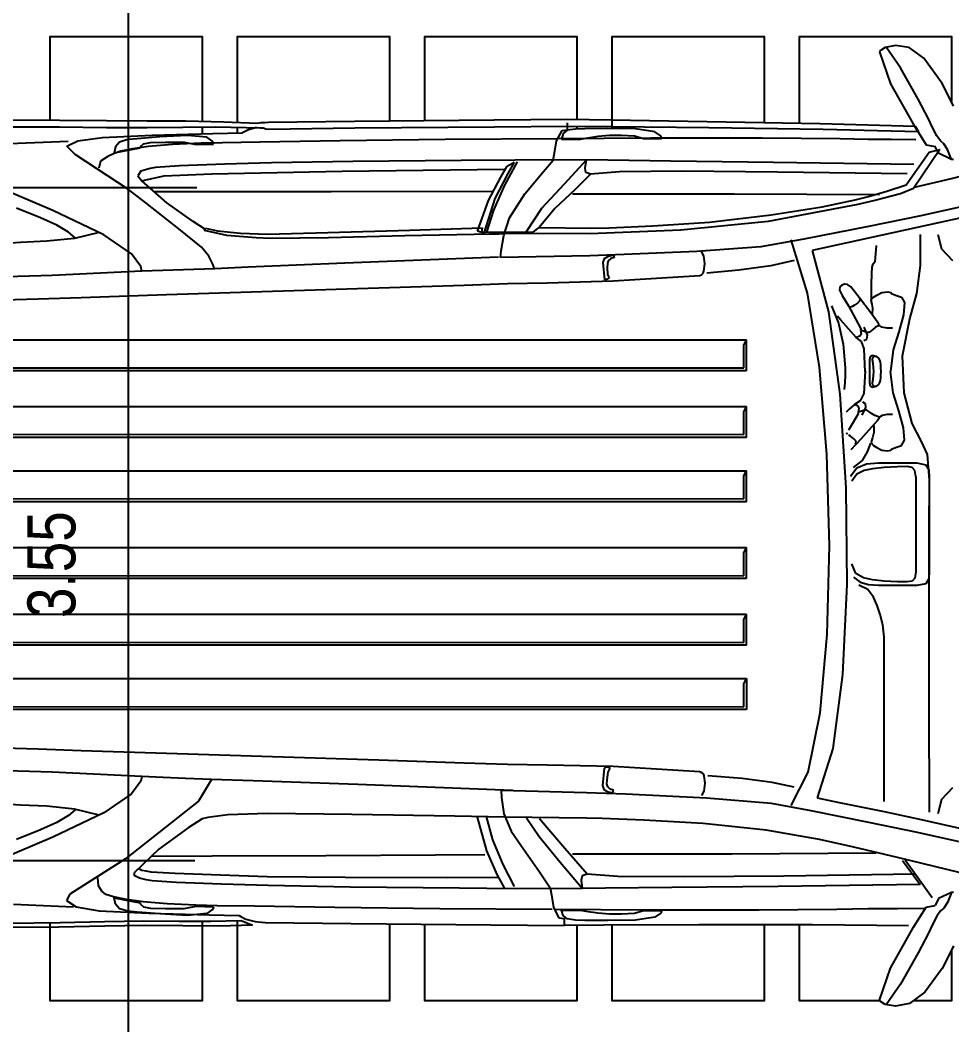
# Model space of a CAD drawing. Extents: x -178 to 151, y -135 to 745.
# Drawn here: x 112.92 to 115.059, y 707.608 to 709.916 of the extents above; entities that cross this region are included whole.
import ezdxf

# ---------------------------------------------------------------- set-up
doc = ezdxf.new("R2010")
doc.units = 0
doc.header["$MEASUREMENT"] = 0
doc.header["$PDSIZE"] = -5
doc.layers.get('0').update_dxf_attribs({"linetype": 'CONTINUOUS'})
doc.layers.get('Defpoints').update_dxf_attribs({"linetype": 'CONTINUOUS'})
doc.layers.add('AR-ALV', color=5, linetype='CONTINUOUS')
doc.layers.add('E-Pen-C', color=4, linetype='CONTINUOUS', lineweight=15)
doc.layers.add('E-Pen-G', color=3, linetype='CONTINUOUS', lineweight=30)
doc.styles.add('F2', font='swissc.ttf')
doc.dimstyles.new('DIMENSION-1', dxfattribs={"dimtxt": 0.11, "dimasz": 0.07, "dimexe": 1, "dimexo": 0, "dimgap": 0.12, "dimtad": 1, "dimzin": 7, "dimdsep": 46, "dimtxsty": 'F2', "dimblk1": 'TRACO', "dimblk2": 'TRACO', "dimsah": 1, "dimcen": 1, "dimse1": 1, "dimse2": 1, "dimclrd": 256, "dimclre": 256, "dimclrt": 6, "dimadec": 0, "dimazin": 0, "dimtfac": 1, "dimtix": 1, "dimtmove": 2, "dimatfit": 3, "dimldrblk": 'TRACO', "dimfxl": 1, "dimtolj": 1, "dimtzin": 0, "dimarcsym": 0})

# ---------------------------------------------------------------- blocks, each defined once
blk = doc.blocks.new('Austin Mini dessus')
at = {"color": 8, "flags": 128}
for points in [[(1.1117, 3.9516), (1.1466, 3.978)], [(1.1466, 3.978), (1.1788, 3.984)], [(1.1671, 3.9332), (1.2, 3.9805)], [(1.1788, 3.984), (1.2025, 3.9796)], [(1.2159, 3.9699), (1.1905, 3.8965)], [(1.2025, 3.9796), (1.2133, 3.9732)], [(1.2133, 3.9732), (1.2159, 3.9699)], [(1.0718, 3.8974), (1.1117, 3.9516)], [(1.127, 3.8612), (1.1671, 3.9332)], [(1.0602, 3.8752), (1.0718, 3.8974)], [(1.1905, 3.8965), (1.1378, 3.8027)], [(1.0455, 3.8453), (1.0602, 3.8752)], [(1.1035, 3.8163), (1.127, 3.8612)], [(1.0947, 3.7975), (1.1035, 3.8163)], [(1.0842, 3.7768), (1.0947, 3.7975)], [(1.1378, 3.8027), (1.1088, 3.7563)], [(1.1489, 3.7991), (1.3693, 3.7967)], [(1.3693, 3.7967), (1.6304, 3.7968)], [(1.6304, 3.7968), (1.8484, 3.7979)], [(1.7313, 3.7792), (1.7757, 3.7861)], [(1.7757, 3.7861), (1.8394, 3.7873)], [(1.8394, 3.7873), (1.8918, 3.7867)], [(1.8484, 3.7979), (1.9397, 3.7986)], [(1.8918, 3.7867), (1.9135, 3.786)], [(1.9135, 3.786), (1.9326, 3.7832)], [(2.1078, 3.7972), (1.9397, 3.7986)], [(1.9397, 3.7828), (1.9397, 3.798)], [(2.4284, 3.7942), (2.1078, 3.7972)], [(2.6259, 3.7916), (2.4284, 3.7942)], [(2.6343, 3.7911), (2.6259, 3.7916)], [(2.642, 3.7903), (2.6343, 3.7911)], [(2.649, 3.7893), (2.642, 3.7903)], [(2.6704, 3.7837), (2.649, 3.7893)], [(2.6551, 3.7981), (2.7306, 3.7997)], [(2.6814, 3.7868), (2.6551, 3.7981)], [(2.7507, 3.7887), (2.6814, 3.7868)], [(2.7306, 3.7997), (2.8147, 3.7991)], [(2.8237, 3.7886), (2.7507, 3.7887)], [(2.8147, 3.7991), (2.9021, 3.7984)], [(2.9048, 3.7882), (2.8237, 3.7886)], [(2.9021, 3.7984), (2.9944, 3.7997)], [(2.9951, 3.7894), (2.9048, 3.7882)], [(2.9944, 3.7997), (3.0997, 3.8021)], [(3.0966, 3.7917), (2.9951, 3.7894)], [(3.2164, 3.793), (3.0966, 3.7917)], [(3.0997, 3.8021), (3.2215, 3.8034)], [(1.0677, 3.7588), (1.0753, 3.7651)], [(1.0753, 3.7651), (1.0842, 3.7768)], [(1.2419, 3.7604), (1.3135, 3.7616)], [(1.3135, 3.7616), (1.4923, 3.7636)], [(1.4923, 3.7636), (1.6691, 3.7637)], [(1.6691, 3.7637), (1.7492, 3.7633)], [(1.716, 3.7644), (1.717, 3.7694)], [(1.7576, 3.764), (1.716, 3.7644)], [(1.717, 3.7694), (1.7313, 3.7792)], [(1.7492, 3.7633), (1.9626, 3.7616)], [(1.7781, 3.7702), (1.7576, 3.764)], [(1.8082, 3.7719), (1.7781, 3.7702)], [(1.8354, 3.7719), (1.8082, 3.7719)], [(1.8622, 3.7696), (1.8354, 3.7719)], [(1.8896, 3.7653), (1.8622, 3.7696)], [(1.9022, 3.763), (1.8896, 3.7653)], [(1.9455, 3.763), (1.9022, 3.763)], [(1.9326, 3.7832), (1.942, 3.7759)], [(1.952, 3.781), (1.9397, 3.7828)], [(1.942, 3.7759), (1.9455, 3.763)], [(1.9641, 3.7571), (1.952, 3.781)], [(1.9674, 3.7618), (2.2252, 3.7604)], [(2.6822, 3.7782), (2.6704, 3.7837)], [(2.6858, 3.7757), (2.6822, 3.7782)], [(2.7538, 3.7741), (2.6858, 3.7757)], [(2.7458, 3.7609), (2.7598, 3.7709)], [(2.8931, 3.7702), (2.7538, 3.7741)], [(2.7598, 3.7709), (2.8041, 3.7753)], [(2.8041, 3.7753), (2.8678, 3.772)], [(2.8678, 3.772), (2.9199, 3.7677)], [(3.0069, 3.7651), (2.8931, 3.7702)], [(2.9199, 3.7677), (2.9416, 3.7655)], [(2.9416, 3.7655), (2.9606, 3.76)], [(3.0599, 3.7557), (3.0069, 3.7651)], [(1.0506, 3.7228), (1.0594, 3.7455)], [(1.0594, 3.7455), (1.0677, 3.7588)], [(1.0806, 3.7369), (1.0877, 3.7528)], [(1.1088, 3.7563), (1.0877, 3.7528)], [(1.1098, 3.7592), (1.174, 3.7599)], [(1.174, 3.7599), (1.2419, 3.7604)], [(1.9688, 3.7285), (1.9641, 3.7571)], [(2.2252, 3.7604), (2.4664, 3.7574)], [(2.4664, 3.7574), (2.6503, 3.7544)], [(2.6503, 3.7544), (2.7365, 3.753)], [(2.7365, 3.753), (2.7855, 3.7519)], [(2.7449, 3.7554), (2.7458, 3.7609)], [(2.7845, 3.7544), (2.7449, 3.7554)], [(2.8122, 3.7594), (2.7845, 3.7544)], [(2.7855, 3.7519), (2.851, 3.7488)], [(2.8551, 3.7596), (2.8122, 3.7594)], [(2.851, 3.7488), (2.9058, 3.7442)], [(2.8891, 3.7588), (2.8551, 3.7596)], [(2.9053, 3.7556), (2.8891, 3.7588)], [(2.9118, 3.7497), (2.9053, 3.7556)], [(2.9058, 3.7442), (2.9441, 3.7386)], [(2.913, 3.7465), (2.9118, 3.7497)], [(2.9725, 3.7349), (2.913, 3.7465)], [(2.9441, 3.7386), (2.9744, 3.7329)], [(2.9606, 3.76), (2.9698, 3.7493)], [(2.9698, 3.7493), (2.9725, 3.7349)], [(3.0819, 3.7412), (3.0599, 3.7557)], [(3.0661, 3.7568), (3.2036, 3.7505)], [(3.0743, 3.7267), (3.0819, 3.7412)], [(1.0455, 3.7223), (1.0506, 3.7228)], [(1.0506, 3.7228), (1.0806, 3.7369)], [(1.0947, 3.7351), (1.1565, 3.6487)], [(1.9715, 3.7117), (1.9688, 3.7285)], [(2.9469, 3.6452), (3.0743, 3.7267)], [(2.9744, 3.7329), (2.9916, 3.7274)], [(2.9916, 3.7274), (3.001, 3.7198)], [(3.001, 3.7198), (3.0087, 3.7071)], [(1.1226, 3.7043), (1.4484, 3.7087)], [(1.1626, 3.649), (1.1226, 3.7043)], [(1.4484, 3.7087), (1.6921, 3.7115)], [(1.6921, 3.7115), (1.8449, 3.713)], [(1.8449, 3.713), (1.8979, 3.7134)], [(1.8979, 3.7134), (2.0543, 3.714)], [(1.8979, 3.7134), (1.9484, 3.6539)], [(1.9009, 3.6943), (1.8979, 3.7134)], [(1.8979, 3.6843), (1.9009, 3.6943)], [(1.9964, 3.6756), (1.9715, 3.7117)], [(2.0537, 3.7091), (2.0796, 3.6584)], [(2.0543, 3.714), (2.1798, 3.7129)], [(2.094, 3.6816), (2.0773, 3.7122)], [(2.1798, 3.7129), (2.4309, 3.7103)], [(2.4309, 3.7103), (2.6188, 3.7069)], [(2.6188, 3.7069), (2.7259, 3.7034)], [(2.7259, 3.7034), (2.8298, 3.6998)], [(2.8298, 3.6998), (2.8852, 3.6963)], [(2.8852, 3.6963), (2.8995, 3.6935)], [(2.8995, 3.6935), (2.9148, 3.6898)], [(3.0087, 3.7071), (3.01, 3.6884)], [(1.0331, 3.6766), (1.174, 3.6425)], [(1.1335, 3.6804), (1.4355, 3.6849)], [(1.4355, 3.6849), (1.6643, 3.6871)], [(1.6643, 3.6871), (1.816, 3.6859)], [(1.816, 3.6859), (1.8868, 3.6804)], [(1.8868, 3.6804), (1.8979, 3.6843)], [(1.8868, 3.6804), (1.9382, 3.6219)], [(2.0389, 3.6143), (1.9964, 3.6756)], [(2.0918, 3.6884), (2.2083, 3.6887)], [(2.1175, 3.6272), (2.094, 3.6816)], [(2.2083, 3.6887), (2.4426, 3.6885)], [(2.4426, 3.6885), (2.6215, 3.6864)], [(2.6215, 3.6864), (2.7286, 3.6829)], [(2.7286, 3.6829), (2.8326, 3.6793)], [(2.8326, 3.6793), (2.8879, 3.6758)], [(2.8698, 3.6229), (2.9257, 3.6769)], [(2.8879, 3.6758), (2.8994, 3.674)], [(2.8994, 3.674), (2.9094, 3.6722)], [(2.9094, 3.6722), (2.9171, 3.6679)], [(2.9148, 3.6898), (2.9254, 3.6845)], [(2.9269, 3.6823), (2.9254, 3.6845)], [(2.9257, 3.6769), (2.9271, 3.6797)], [(2.9271, 3.6797), (2.9269, 3.6823)], [(1.9484, 3.6539), (1.9968, 3.5949)], [(2.0796, 3.6584), (2.1036, 3.6021)], [(2.7871, 3.6502), (3.4246, 3.6502)], [(3.1134, 3.5955), (3.2381, 3.6482)], [(1.174, 3.6425), (1.2747, 3.6187)], [(1.2235, 3.6328), (1.5547, 3.6348)], [(1.5547, 3.6348), (1.8149, 3.6349)], [(1.8149, 3.6349), (1.9203, 3.6346)], [(2.1391, 3.55), (2.1175, 3.6272)], [(2.1218, 3.6365), (2.2347, 3.637)], [(2.2347, 3.637), (2.4865, 3.6382)], [(2.4865, 3.6382), (2.7473, 3.6393)], [(2.7473, 3.6393), (2.8869, 3.6399)], [(2.7793, 3.5129), (2.9469, 3.6452)], [(2.8029, 3.5745), (2.8698, 3.6229)], [(1.0218, 3.609), (1.1282, 3.5852)], [(1.2747, 3.6187), (1.3537, 3.601)], [(1.3537, 3.601), (1.4755, 3.5794)], [(1.9382, 3.6219), (1.9794, 3.5737)], [(2.0615, 3.5818), (2.0389, 3.6143)], [(2.1036, 3.6021), (2.1179, 3.5483)], [(3.1417, 3.5787), (3.1969, 3.6007)], [(1.12, 3.5551), (1.0183, 3.578)], [(1.1282, 3.5852), (1.2404, 3.5618)], [(1.4755, 3.5794), (1.6204, 3.564)], [(1.9968, 3.5949), (2.0262, 3.5518)], [(2.0778, 3.5418), (2.0615, 3.5818)], [(2.9962, 3.5397), (3.1134, 3.5955)], [(3.1044, 3.562), (3.1417, 3.5787)], [(1.2053, 3.5371), (1.12, 3.5551)], [(1.2404, 3.5618), (1.3729, 3.5353)], [(1.6204, 3.564), (1.7565, 3.5569)], [(1.7565, 3.5569), (1.8523, 3.5529)], [(1.9794, 3.5737), (1.9962, 3.5536)], [(2.7705, 3.5534), (2.8029, 3.5745)], [(3.0778, 3.5457), (3.1044, 3.562)], [(1.0731, 3.5095), (1.0817, 3.5421)], [(1.1011, 3.5379), (1.1017, 3.2922)], [(1.3084, 3.5158), (1.2053, 3.5371)], [(1.3729, 3.5353), (1.4635, 3.5186)], [(1.8523, 3.5529), (1.8885, 3.5517)], [(1.8885, 3.5517), (2.0756, 3.55)], [(2.0756, 3.55), (2.1906, 3.5477)], [(2.0837, 3.5046), (2.0778, 3.5418)], [(2.1906, 3.5477), (2.4267, 3.5434)], [(2.4267, 3.5434), (2.6206, 3.5411)], [(2.6206, 3.5411), (2.712, 3.5443)], [(2.712, 3.5443), (2.7579, 3.5502)], [(2.7579, 3.5502), (2.7705, 3.5534)], [(2.9326, 3.496), (2.9962, 3.5397)], [(3.0068, 3.545), (3.0636, 3.5315)], [(3.0618, 3.5326), (3.0778, 3.5457)], [(3.0636, 3.5315), (3.1275, 3.5247)], [(1.0484, 3.4825), (1.0731, 3.5095)], [(1.2049, 3.5135), (1.2049, 3.1364)], [(1.3585, 3.5054), (1.3084, 3.5158)], [(1.4186, 3.5228), (1.3793, 3.4466)], [(1.4635, 3.5186), (1.6129, 3.5061)], [(2.7489, 3.4635), (2.7793, 3.5129)], [(3.1275, 3.5247), (3.1878, 3.5219)], [(3.1878, 3.5219), (3.29, 3.5153)], [(1.323, 3.3924), (1.3585, 3.5054)], [(1.6129, 3.5061), (1.7979, 3.497)], [(1.6169, 3.4714), (1.619, 3.4901)], [(1.619, 3.4901), (1.6245, 3.4999)], [(1.7979, 3.497), (1.8885, 3.4935)], [(1.8276, 3.494), (1.8263, 3.4879)], [(1.8263, 3.4879), (1.8336, 3.4853)], [(1.8388, 3.4912), (1.8276, 3.494)], [(1.8336, 3.4853), (1.8396, 3.4804)], [(1.8484, 3.4859), (1.8388, 3.4912)], [(1.8517, 3.4767), (1.8484, 3.4859)], [(1.8885, 3.4935), (2.0844, 3.4883)], [(2.0579, 3.4882), (2.4134, 3.475)], [(2.0844, 3.4883), (2.0837, 3.5046)], [(2.9113, 3.4668), (2.9326, 3.496)], [(1.4113, 3.481), (1.462, 3.47)], [(1.462, 3.47), (1.5309, 3.4613)], [(1.6186, 3.4546), (1.6169, 3.4714)], [(1.8409, 3.4637), (1.8386, 3.4462)], [(1.8396, 3.4804), (1.8416, 3.4732)], [(1.8416, 3.4732), (1.8409, 3.4637)], [(1.8478, 3.437), (1.8517, 3.4767)], [(2.4134, 3.475), (2.6537, 3.4666)], [(2.6537, 3.4666), (2.7489, 3.4635)], [(2.7489, 3.4635), (2.8086, 3.4608)], [(2.9092, 3.4563), (2.9113, 3.4668)], [(1.3793, 3.4466), (1.3517, 3.3099)], [(1.5309, 3.4613), (1.6094, 3.4548)], [(1.6207, 3.4502), (1.6186, 3.4546)], [(1.6242, 3.4468), (1.6207, 3.4502)], [(1.6285, 3.4452), (1.6242, 3.4468)], [(1.8272, 3.4328), (1.6285, 3.4452)], [(1.8386, 3.4462), (1.8339, 3.4369)], [(2.8086, 3.4608), (2.8767, 3.4577)], [(2.8767, 3.4577), (2.9092, 3.4563)], [(2.9092, 3.4563), (3.1149, 3.4465)], [(3.1149, 3.4465), (3.3513, 3.4394)], [(1.9786, 3.4297), (1.8272, 3.4328)], [(1.8339, 3.4369), (1.8395, 3.4349)], [(1.8395, 3.4349), (1.8452, 3.4359)], [(1.8452, 3.4359), (1.8478, 3.437)], [(2.0699, 3.4284), (1.9786, 3.4297)], [(2.1695, 3.4247), (2.0699, 3.4284)], [(2.3653, 3.4184), (2.1695, 3.4247)], [(2.6091, 3.4106), (2.3653, 3.4184)], [(1.3004, 3.222), (1.323, 3.3924)], [(2.8528, 3.4028), (2.6091, 3.4106)], [(3.0481, 3.3965), (2.8528, 3.4028)], [(3.147, 3.3929), (3.0481, 3.3965)], [(3.2267, 3.3909), (3.147, 3.3929)], [(1.3517, 3.3099), (1.3356, 3.1305)], [(1.521, 3.3024), (3.3849, 3.3024)], [(1.521, 3.2314), (1.521, 3.3024)], [(1.1017, 3.2922), (1.1017, 3.0712)], [(3.3552, 3.2953), (1.5269, 3.296)], [(1.5269, 3.296), (1.5269, 3.2434)], [(1.5269, 3.2434), (1.521, 3.2314)], [(3.3849, 3.2314), (1.521, 3.2314)], [(1.2904, 3.0155), (1.3004, 3.222)], [(1.521, 3.1548), (3.3849, 3.1548)], [(1.521, 3.1548), (3.3849, 3.1548)], [(1.521, 3.1548), (1.521, 3.0837)], [(3.3552, 3.1477), (1.5269, 3.1484)], [(1.5269, 3.1484), (1.5269, 3.0958)], [(1.2049, 3.1364), (1.2077, 3.1082)], [(1.3356, 3.1305), (1.3308, 2.9266)], [(1.2077, 3.1082), (1.214, 3.084)], [(1.5269, 3.0958), (1.521, 3.0837)], [(1.1017, 3.0712), (1.1013, 2.893)], [(1.214, 3.084), (1.2213, 3.064)], [(3.3849, 3.0838), (1.521, 3.0838)], [(1.2213, 3.064), (1.2296, 3.0447)], [(1.2296, 3.0447), (1.2425, 3.0269)], [(1.2425, 3.0269), (1.263, 3.0168)], [(1.1016, 3.0013), (1.1008, 2.9854)], [(1.1087, 3.0128), (1.1016, 3.0013)], [(1.1289, 3.0172), (1.1087, 3.0128)], [(1.2179, 3.0172), (1.1289, 3.0172)], [(1.1326, 2.9863), (1.1344, 3.0006)], [(1.1344, 3.0006), (1.1406, 3.0076)], [(1.1406, 3.0076), (1.1521, 3.0095)], [(1.1521, 3.0095), (1.1745, 3.009)], [(1.1745, 3.009), (1.2048, 3.0074)], [(1.2048, 3.0074), (1.2315, 3.0045)], [(1.2406, 3.0157), (1.2179, 3.0172)], [(1.2315, 3.0045), (1.2524, 3.0002)], [(1.2601, 3.01), (1.2406, 3.0157)], [(1.2524, 3.0002), (1.27, 2.9903)], [(1.275, 2.9987), (1.2601, 3.01)], [(1.2927, 2.7938), (1.2904, 3.0155)], [(1.521, 3.0018), (3.3849, 3.0018)], [(1.521, 3.0018), (1.521, 2.9307)], [(1.521, 3.0017), (3.3849, 3.0017)], [(1.1008, 2.9854), (1.1008, 2.7686)], [(1.1326, 2.7677), (1.1326, 2.9863)], [(1.27, 2.9903), (1.2792, 2.9682)], [(3.3552, 2.9947), (1.5269, 2.9954)], [(1.5269, 2.9954), (1.5269, 2.9427)], [(1.5269, 2.9427), (1.521, 2.9307)], [(3.3849, 2.9307), (1.521, 2.9307)], [(1.3308, 2.9266), (1.3369, 2.7159)], [(1.1013, 2.893), (1.1007, 2.7756)], [(1.521, 2.8252), (3.3849, 2.8252)], [(1.521, 2.8252), (3.3849, 2.8252)], [(1.521, 2.8252), (1.521, 2.7541)], [(3.3552, 2.8181), (1.5269, 2.8188)], [(1.5269, 2.8188), (1.5269, 2.7662)], [(1.307, 2.578), (1.2927, 2.7938)], [(1.1007, 2.7756), (1.1055, 2.717)], [(1.268, 2.7619), (1.2795, 2.7785)], [(1.1008, 2.7686), (1.1016, 2.7527)], [(1.1016, 2.7527), (1.1087, 2.7412)], [(1.1326, 2.7677), (1.1344, 2.7534)], [(1.1344, 2.7534), (1.1406, 2.7464)], [(1.1406, 2.7464), (1.1521, 2.7446)], [(1.1745, 2.745), (1.2048, 2.7466)], [(1.2048, 2.7466), (1.2315, 2.7495)], [(1.2315, 2.7495), (1.2505, 2.7536)], [(1.2453, 2.7392), (1.2676, 2.7483)], [(1.2505, 2.7536), (1.268, 2.7619)], [(1.2551, 2.7309), (1.276, 2.7469)], [(1.2676, 2.7483), (1.2824, 2.7671)], [(1.5269, 2.7662), (1.521, 2.7541)], [(3.3849, 2.7542), (1.521, 2.7542)], [(1.1087, 2.7412), (1.1289, 2.7368)], [(1.1289, 2.7368), (1.2179, 2.7368)], [(1.1521, 2.7446), (1.1745, 2.745)], [(1.2179, 2.7368), (1.2453, 2.7392)], [(1.2436, 2.7106), (1.2551, 2.7309)], [(1.1055, 2.717), (1.1196, 2.6871)], [(1.1793, 2.701), (1.1655, 2.6964)], [(1.1879, 2.7044), (1.1793, 2.701)], [(1.1894, 2.7071), (1.1879, 2.7044)], [(1.1965, 2.7087), (1.1894, 2.7071)], [(1.2102, 2.7066), (1.1965, 2.7087)], [(1.2218, 2.7011), (1.2102, 2.7066)], [(1.2296, 2.696), (1.2218, 2.7011)], [(1.2364, 2.6909), (1.2436, 2.7106)], [(1.2586, 2.6815), (1.2815, 2.7064)], [(1.3369, 2.7159), (1.3537, 2.5166)], [(1.1196, 2.6871), (1.1407, 2.6458)], [(1.1655, 2.6964), (1.1583, 2.6841)], [(1.1583, 2.6841), (1.1602, 2.6556)], [(1.2286, 2.6664), (1.2314, 2.6783)], [(1.2336, 2.6927), (1.2296, 2.696)], [(1.2314, 2.6783), (1.2342, 2.6856)], [(1.235, 2.6895), (1.2336, 2.6927)], [(1.2342, 2.6856), (1.235, 2.6895)], [(1.2344, 2.6544), (1.2586, 2.6815)], [(1.2705, 2.6928), (1.2693, 2.6894)], [(1.2693, 2.6894), (1.2703, 2.6857)], [(1.2703, 2.6857), (1.2746, 2.681)], [(1.2746, 2.681), (1.2785, 2.6776)], [(1.2785, 2.6776), (1.2823, 2.6745)], [(1.521, 2.6777), (3.3849, 2.6777)], [(1.521, 2.6777), (1.521, 2.6065)], [(1.521, 2.6776), (3.3849, 2.6776)], [(1.1602, 2.6556), (1.1712, 2.6165)], [(1.2206, 2.6388), (1.2344, 2.6544)], [(1.2283, 2.6506), (1.2286, 2.6664)], [(1.286, 2.6602), (1.2767, 2.6451)], [(1.2823, 2.6745), (1.286, 2.6721)], [(1.2901, 2.67), (1.2902, 2.6692)], [(1.2903, 2.6674), (1.2901, 2.67)], [(1.2902, 2.6692), (1.2903, 2.6683)], [(1.2903, 2.6683), (1.2903, 2.6674)], [(3.3552, 2.6705), (1.5269, 2.6712)], [(1.5269, 2.6712), (1.5269, 2.6186)], [(1.1407, 2.6458), (1.1591, 2.5751)], [(1.2099, 2.6274), (1.2179, 2.6325)], [(1.2173, 2.6328), (1.2174, 2.6346)], [(1.2179, 2.6325), (1.2173, 2.6328)], [(1.2174, 2.6346), (1.2206, 2.6388)], [(1.2179, 2.6307), (1.226, 2.6273)], [(1.2691, 2.6322), (1.2637, 2.6225)], [(1.2767, 2.6451), (1.2691, 2.6322)], [(1.1712, 2.6165), (1.184, 2.5749)], [(1.1861, 2.6248), (1.1983, 2.6254)], [(1.1983, 2.6254), (1.2099, 2.6274)], [(1.226, 2.6273), (1.234, 2.623)], [(1.234, 2.623), (1.2401, 2.6184)], [(1.2401, 2.6184), (1.2445, 2.6153)], [(1.2445, 2.6153), (1.2492, 2.6149)], [(1.2478, 2.609), (1.2564, 2.6266)], [(1.2485, 2.5997), (1.2478, 2.609)], [(1.2492, 2.6149), (1.2546, 2.6166)], [(1.2546, 2.6166), (1.2595, 2.6184)], [(1.2595, 2.6184), (1.2623, 2.6189)], [(1.2623, 2.6189), (1.2632, 2.6189)], [(1.2632, 2.6157), (1.2624, 2.6105)], [(1.2624, 2.6105), (1.2647, 2.6055)], [(1.2639, 2.6197), (1.2632, 2.6157)], [(1.2637, 2.6225), (1.2638, 2.6219)], [(1.2638, 2.6219), (1.2639, 2.6197)], [(1.279, 2.6074), (1.285, 2.6129)], [(1.285, 2.6129), (1.2921, 2.6194)], [(1.5269, 2.6186), (1.521, 2.6065)], [(1.255, 2.5958), (1.2485, 2.5997)], [(1.2515, 2.5771), (1.2598, 2.5934)], [(1.2598, 2.5934), (1.2732, 2.6021)], [(1.2647, 2.6055), (1.2732, 2.6021)], [(1.2732, 2.6021), (1.279, 2.6074)], [(3.3849, 2.6066), (1.521, 2.6066)], [(1.1591, 2.5751), (1.1632, 2.4901)], [(1.184, 2.5749), (1.1902, 2.5259)], [(1.2242, 2.5604), (1.2316, 2.5628)], [(1.2316, 2.5628), (1.2362, 2.5607)], [(1.2487, 2.5245), (1.2515, 2.5771)], [(1.2952, 2.5513), (1.2971, 2.5676)], [(1.3331, 2.3893), (1.307, 2.578)], [(1.213, 2.5337), (1.2135, 2.541)], [(1.2135, 2.541), (1.2142, 2.5468)], [(1.2142, 2.5468), (1.2153, 2.5514)], [(1.2153, 2.5514), (1.218, 2.556)], [(1.218, 2.556), (1.2242, 2.5604)], [(1.2242, 2.5604), (1.2279, 2.5607)], [(1.2279, 2.5607), (1.2312, 2.5579)], [(1.2305, 2.5442), (1.2293, 2.5353)], [(1.2319, 2.5522), (1.2305, 2.5442)], [(1.2312, 2.5579), (1.2319, 2.5522)], [(1.2362, 2.5607), (1.2378, 2.5522)], [(1.2378, 2.5522), (1.2378, 2.4996)], [(1.2946, 2.5357), (1.2952, 2.5513)], [(1.184, 2.4768), (1.1902, 2.5259)], [(1.2129, 2.5259), (1.213, 2.5337)], [(1.213, 2.5181), (1.2129, 2.5259)], [(1.2135, 2.5107), (1.213, 2.5181)], [(1.2293, 2.5353), (1.2287, 2.5263)], [(1.2287, 2.5263), (1.2293, 2.5172)], [(1.2293, 2.5172), (1.2305, 2.5078)], [(1.2487, 2.5272), (1.2506, 2.4745)], [(1.2945, 2.5182), (1.2946, 2.5357)], [(1.2987, 2.4638), (1.2945, 2.5182)], [(1.3537, 2.5166), (1.3811, 2.3466)], [(1.521, 2.5246), (3.3849, 2.5246)], [(1.521, 2.5246), (3.3849, 2.5246)], [(1.521, 2.5246), (1.521, 2.4535)], [(3.3552, 2.5175), (1.5269, 2.5182)], [(1.5269, 2.5182), (1.5269, 2.4656)], [(1.2142, 2.505), (1.2135, 2.5107)], [(1.2153, 2.5004), (1.2142, 2.505)], [(1.218, 2.4957), (1.2153, 2.5004)], [(1.2242, 2.4914), (1.218, 2.4957)], [(1.2312, 2.4938), (1.2279, 2.4911)], [(1.2305, 2.5078), (1.2319, 2.4996)], [(1.2319, 2.4996), (1.2312, 2.4938)], [(1.2378, 2.4996), (1.2362, 2.4911)], [(1.1632, 2.4901), (1.1462, 2.4053)], [(1.1712, 2.4352), (1.184, 2.4768)], [(1.2316, 2.489), (1.2242, 2.4914)], [(1.2279, 2.4911), (1.2242, 2.4914)], [(1.2362, 2.4911), (1.2316, 2.489)], [(1.2506, 2.4745), (1.2571, 2.4576)], [(1.2447, 2.4518), (1.2434, 2.4425)], [(1.2514, 2.4554), (1.2447, 2.4518)], [(1.2571, 2.4576), (1.2692, 2.4481)], [(1.2605, 2.4451), (1.2692, 2.4481)], [(1.2692, 2.4481), (1.287, 2.4285)], [(1.3098, 2.4149), (1.2987, 2.4638)], [(1.5269, 2.4656), (1.521, 2.4535)], [(3.3849, 2.4536), (1.521, 2.4536)], [(1.1602, 2.3961), (1.1712, 2.4352)], [(1.1861, 2.427), (1.1983, 2.4265)], [(1.1983, 2.4265), (1.21, 2.4246)], [(1.21, 2.4246), (1.2177, 2.4194)], [(1.2178, 2.4212), (1.2248, 2.4245)], [(1.2248, 2.4245), (1.2303, 2.429)], [(1.2303, 2.429), (1.2352, 2.4335)], [(1.2352, 2.4335), (1.2399, 2.4364)], [(1.2399, 2.4364), (1.2445, 2.4366)], [(1.2434, 2.4425), (1.2511, 2.4245)], [(1.2445, 2.4366), (1.2498, 2.4346)], [(1.2498, 2.4346), (1.2546, 2.4325)], [(1.2546, 2.4325), (1.2574, 2.4319)], [(1.2574, 2.4319), (1.2583, 2.4319)], [(1.2579, 2.4403), (1.2605, 2.4451)], [(1.2585, 2.435), (1.2579, 2.4403)], [(1.259, 2.431), (1.2585, 2.435)], [(1.2586, 2.4282), (1.2588, 2.4289)], [(1.2704, 2.4052), (1.2586, 2.4282)], [(1.2588, 2.4289), (1.259, 2.431)], [(1.287, 2.4285), (1.3044, 2.4082)], [(1.1462, 2.4053), (1.1298, 2.3473)], [(1.2177, 2.4194), (1.2172, 2.4191)], [(1.2172, 2.4191), (1.2172, 2.4174)], [(1.2172, 2.4174), (1.2201, 2.4129)], [(1.2201, 2.4129), (1.2359, 2.3915)], [(1.2871, 2.3751), (1.2704, 2.4052)], [(1.3044, 2.4082), (1.3122, 2.3989)], [(1.3256, 2.3754), (1.3098, 2.4149)], [(1.1583, 2.3676), (1.1602, 2.3961)], [(1.2319, 2.3948), (1.2313, 2.3807)], [(1.2313, 2.3807), (1.2324, 2.3718)], [(1.2359, 2.3915), (1.262, 2.3561)], [(1.2729, 2.3742), (1.279, 2.3779)], [(1.279, 2.3779), (1.2846, 2.3787)], [(1.3706, 2.2486), (1.3331, 2.3893)], [(1.1655, 2.3554), (1.1583, 2.3676)], [(1.1793, 2.3508), (1.1655, 2.3554)], [(1.2296, 2.3558), (1.2218, 2.3507)], [(1.2336, 2.3591), (1.2296, 2.3558)], [(1.2324, 2.3718), (1.2342, 2.3662)], [(1.235, 2.3623), (1.2336, 2.3591)], [(1.2342, 2.3662), (1.234, 2.3268)], [(1.2342, 2.3662), (1.235, 2.3623)], [(1.2607, 2.3612), (1.2619, 2.3648)], [(1.2617, 2.3576), (1.2607, 2.3612)], [(1.2619, 2.3648), (1.2664, 2.3692)], [(1.262, 2.3561), (1.2817, 2.3316)], [(1.2664, 2.3692), (1.2729, 2.3742)], [(1.3014, 2.3519), (1.2871, 2.3751)], [(3.0481, 2.356), (2.8528, 2.3496)], [(3.147, 2.3596), (3.0481, 2.356)], [(3.2267, 2.3616), (3.147, 2.3596)], [(1.1298, 2.3473), (1.1216, 2.2828)], [(1.1879, 2.3474), (1.1793, 2.3508)], [(1.1894, 2.3447), (1.1879, 2.3474)], [(1.1965, 2.3431), (1.1894, 2.3447)], [(1.2102, 2.3451), (1.1965, 2.3431)], [(1.2218, 2.3507), (1.2102, 2.3451)], [(1.2817, 2.3316), (1.2889, 2.3268)], [(1.3075, 2.3397), (1.3014, 2.3519)], [(1.3019, 2.3278), (1.3066, 2.3322)], [(1.3066, 2.3322), (1.3075, 2.3397)], [(1.3811, 2.3466), (1.4186, 2.2238)], [(2.3653, 2.3341), (2.1695, 2.3277)], [(2.6091, 2.3418), (2.3653, 2.3341)], [(2.8528, 2.3496), (2.6091, 2.3418)], [(1.234, 2.3268), (1.2334, 2.3009)], [(1.2889, 2.3268), (1.2958, 2.3258)], [(1.2958, 2.3258), (1.3019, 2.3278)], [(1.8272, 2.3184), (1.6285, 2.3056)], [(1.9786, 2.3223), (1.8272, 2.3184)], [(1.8366, 2.3114), (1.8412, 2.3145)], [(1.8403, 2.3032), (1.8366, 2.3114)], [(1.8412, 2.3145), (1.8449, 2.3155)], [(1.8449, 2.3155), (1.8464, 2.3155)], [(1.8464, 2.3155), (1.8503, 2.2758)], [(2.0699, 2.3241), (1.9786, 2.3223)], [(2.1695, 2.3277), (2.0699, 2.3241)], [(3.1149, 2.3055), (3.3513, 2.3125)], [(1.2323, 2.2864), (1.2299, 2.279)], [(1.2334, 2.3009), (1.2323, 2.2864)], [(1.4655, 2.2834), (1.5384, 2.2936)], [(1.5384, 2.2936), (1.6121, 2.3001)], [(1.6186, 2.2962), (1.6169, 2.2793)], [(1.6207, 2.3005), (1.6186, 2.2962)], [(1.6242, 2.304), (1.6207, 2.3005)], [(1.6285, 2.3056), (1.6242, 2.304)], [(1.8402, 2.2793), (1.8406, 2.2877)], [(1.8406, 2.2877), (1.8403, 2.3032)], [(2.4428, 2.2777), (2.6647, 2.2869)], [(2.6647, 2.2869), (2.7418, 2.2903)], [(2.7418, 2.2903), (2.9092, 2.2957)], [(2.7431, 2.2881), (2.7462, 2.2798)], [(2.9092, 2.2957), (3.1149, 2.3055)], [(2.9092, 2.2957), (2.9113, 2.2851)], [(2.9113, 2.2851), (2.9326, 2.256)], [(1.0731, 2.2446), (1.0484, 2.2716)], [(1.1216, 2.2828), (1.1216, 2.212)], [(1.2254, 2.2741), (1.2227, 2.2366)], [(1.2269, 2.2752), (1.2254, 2.2741)], [(1.2299, 2.279), (1.2269, 2.2752)], [(1.4113, 2.2714), (1.4655, 2.2834)], [(1.6169, 2.2793), (1.619, 2.2606)], [(1.825, 2.2645), (1.8322, 2.2671)], [(1.8262, 2.2584), (1.825, 2.2645)], [(1.8322, 2.2671), (1.8383, 2.272)], [(1.847, 2.2665), (1.8375, 2.2613)], [(1.8383, 2.272), (1.8402, 2.2793)], [(1.8503, 2.2758), (1.847, 2.2665)], [(1.881, 2.2603), (2.0858, 2.2644)], [(2.0858, 2.2644), (2.0844, 2.2494)], [(2.0905, 2.2638), (2.4428, 2.2777)], [(2.7462, 2.2798), (2.7556, 2.2611)], [(0.8634, 2.1376), (1.3706, 2.2486)], [(1.0817, 2.212), (1.0731, 2.2446)], [(1.3891, 2.2224), (1.4881, 2.2396)], [(1.4881, 2.2396), (1.6349, 2.2506)], [(1.619, 2.2606), (1.6245, 2.2509)], [(1.6349, 2.2506), (1.8016, 2.2577)], [(1.8016, 2.2577), (1.881, 2.2603)], [(1.8375, 2.2613), (1.8262, 2.2584)], [(2.0844, 2.2494), (2.0784, 2.2142)], [(2.7556, 2.2611), (2.7718, 2.2409)], [(2.7718, 2.2409), (2.8239, 2.1987)], [(2.9326, 2.256), (2.9962, 2.2123)], [(1.2411, 2.1935), (1.3891, 2.2224)], [(2.305, 2.215), (2.4809, 2.219)], [(2.4809, 2.219), (2.6134, 2.2208)], [(2.6134, 2.2208), (2.6469, 2.2196)], [(2.6469, 2.2196), (2.7143, 2.2143)], [(3.0068, 2.207), (3.0636, 2.2205)], [(3.0618, 2.2194), (3.0778, 2.2063)], [(3.0636, 2.2205), (3.1275, 2.2272)], [(3.1275, 2.2272), (3.1878, 2.23)], [(3.1878, 2.23), (3.29, 2.2366)], [(1.1207, 2.1686), (1.2411, 2.1935)], [(1.4713, 2.1819), (1.6721, 2.2014)], [(1.6721, 2.2014), (1.8808, 2.2103)], [(1.8362, 2.1961), (1.7357, 2.1921)], [(1.8766, 2.1969), (1.8362, 2.1961)], [(1.9967, 2.1959), (1.8766, 2.1969)], [(1.8808, 2.2103), (2.0035, 2.2094)], [(1.961, 2.1517), (1.9967, 2.1959)], [(1.9914, 2.152), (2.0269, 2.2058)], [(2.0102, 2.2055), (1.9967, 2.1959)], [(2.0035, 2.2094), (2.0815, 2.2103)], [(2.1294, 2.2062), (2.0102, 2.2055)], [(2.0784, 2.2142), (2.0651, 2.1737)], [(2.0815, 2.2103), (2.0895, 2.2105)], [(2.0895, 2.2105), (2.1118, 2.2109)], [(2.0987, 2.1289), (2.1242, 2.2089)], [(2.1021, 2.1554), (2.1177, 2.2065)], [(2.1118, 2.2109), (2.1463, 2.2115)], [(2.1389, 2.2041), (2.1134, 2.1336)], [(2.1242, 2.2089), (2.1389, 2.2041)], [(2.128, 2.1963), (2.1294, 2.2062)], [(2.2935, 2.2014), (2.128, 2.1963)], [(2.1463, 2.2115), (2.305, 2.215)], [(2.4818, 2.2073), (2.2935, 2.2014)], [(2.6213, 2.2106), (2.4818, 2.2073)], [(2.6829, 2.2085), (2.6213, 2.2106)], [(2.7355, 2.2029), (2.6829, 2.2085)], [(2.7143, 2.2143), (2.7654, 2.2024)], [(2.7627, 2.1969), (2.7355, 2.2029)], [(2.7654, 2.2024), (2.7627, 2.1969)], [(2.763, 2.2003), (2.7912, 2.1821)], [(2.8239, 2.1987), (2.9002, 2.139)], [(2.9962, 2.2123), (3.1134, 2.1564)], [(3.0778, 2.2063), (3.1044, 2.19)], [(1.2652, 2.143), (1.4713, 2.1819)], [(1.606, 2.1833), (1.4643, 2.1668)], [(1.7357, 2.1921), (1.606, 2.1833)], [(2.0651, 2.1737), (2.0297, 2.1186)], [(2.7912, 2.1821), (2.8517, 2.139)], [(3.1044, 2.19), (3.1417, 2.1733)], [(3.1417, 2.1733), (3.1969, 2.1512)], [(1.0142, 2.1447), (1.1207, 2.1686)], [(1.3475, 2.1478), (1.2712, 2.132)], [(1.4643, 2.1668), (1.3475, 2.1478)], [(1.9146, 2.1086), (1.961, 2.1517)], [(1.9396, 2.0961), (1.9914, 2.152)], [(2.0769, 2.098), (2.1021, 2.1554)], [(3.1134, 2.1564), (3.2381, 2.1037)], [(1.1678, 2.118), (1.2232, 2.1328)], [(1.241, 2.1243), (1.1985, 2.1123)], [(1.2232, 2.1328), (1.2652, 2.143)], [(1.2712, 2.132), (1.241, 2.1243)], [(2.0692, 2.0713), (2.0987, 2.1289)], [(2.1134, 2.1336), (2.085, 2.08)], [(2.8517, 2.139), (2.9088, 2.0884)], [(2.9002, 2.139), (2.9394, 2.1086)], [(1.0511, 2.0835), (1.1363, 2.104)], [(1.0772, 2.0166), (1.1373, 2.1061)], [(1.1373, 2.1061), (1.1678, 2.118)], [(1.1985, 2.1123), (1.1544, 2.0979)], [(1.216, 2.1209), (1.5491, 2.1189)], [(1.5491, 2.1189), (1.8129, 2.1188)], [(1.8129, 2.1188), (1.9203, 2.1191)], [(1.8792, 2.0733), (1.9146, 2.1086)], [(2.0297, 2.1186), (1.9872, 2.0669)], [(2.1047, 2.1129), (2.4742, 2.1134)], [(2.4742, 2.1134), (2.7383, 2.1137)], [(2.7383, 2.1137), (2.8794, 2.1139)], [(2.7825, 2.1047), (3.4166, 2.1047)], [(2.9394, 2.1086), (3.062, 2.0282)], [(0.9769, 2.0648), (1.0511, 2.0835)], [(1.1544, 2.0979), (1.1018, 2.0227)], [(1.8882, 2.0405), (1.9396, 2.0961)], [(2.0471, 2.045), (2.0769, 2.098)], [(2.085, 2.08), (2.0706, 2.0548)], [(2.7481, 2.0732), (2.8587, 2.0775)], [(2.8587, 2.0775), (2.9076, 2.0883)], [(2.9122, 2.0845), (2.9088, 2.0884)], [(2.9115, 2.0664), (2.9182, 2.0768)], [(2.9154, 2.0806), (2.9122, 2.0845)], [(2.9182, 2.0768), (2.9154, 2.0806)], [(1.1518, 2.0725), (1.4497, 2.0682)], [(1.4497, 2.0682), (1.6696, 2.0663)], [(1.6696, 2.0663), (1.8124, 2.0677)], [(1.8124, 2.0677), (1.8792, 2.0733)], [(1.8792, 2.0733), (1.8898, 2.0695)], [(1.8917, 2.0596), (1.8882, 2.0405)], [(1.8898, 2.0695), (1.8917, 2.0596)], [(1.9872, 2.0669), (1.9647, 2.0412)], [(2.0542, 2.0453), (2.0692, 2.0713)], [(2.0706, 2.0548), (2.0542, 2.0453)], [(2.0774, 2.0623), (2.2014, 2.0637)], [(2.2014, 2.0637), (2.4493, 2.0668)], [(2.4493, 2.0668), (2.6356, 2.0705)], [(2.6356, 2.0705), (2.7481, 2.0732)], [(2.7183, 2.0504), (2.8223, 2.0539)], [(2.8223, 2.0539), (2.8776, 2.0574)], [(2.8776, 2.0574), (2.8901, 2.0597)], [(2.8901, 2.0597), (2.9115, 2.0664)], [(3.0039, 2.0429), (3.008, 2.0596)], [(1.0455, 2.0396), (1.0506, 2.0392)], [(1.0506, 2.0392), (1.0806, 2.025)], [(1.0506, 2.0392), (1.0594, 2.0164)], [(1.1368, 2.0506), (1.4588, 2.0461)], [(1.4588, 2.0461), (1.6944, 2.0429)], [(1.6944, 2.0429), (1.839, 2.0411)], [(1.839, 2.0411), (1.8882, 2.0405)], [(1.8882, 2.0405), (2.0521, 2.0412)], [(1.9647, 2.0412), (1.9618, 2.0246)], [(2.0521, 2.0412), (2.1763, 2.0418)], [(2.1763, 2.0418), (2.4248, 2.0438)], [(2.4248, 2.0438), (2.6113, 2.0468)], [(2.6113, 2.0468), (2.7183, 2.0504)], [(2.9729, 2.0257), (2.9874, 2.0323)], [(2.9874, 2.0323), (3.0039, 2.0429)], [(1.0594, 2.0164), (1.0677, 2.0031)], [(1.1018, 2.0227), (1.0772, 2.0166)], [(1.0806, 2.025), (1.0877, 2.0092)], [(1.1088, 2.0056), (1.0877, 2.0092)], [(1.9618, 2.0246), (1.9568, 1.9964)], [(2.8386, 2.0052), (2.8935, 2.0098)], [(2.8935, 2.0098), (2.9302, 2.0151)], [(2.9118, 2.0096), (2.9053, 2.0037)], [(2.913, 2.0128), (2.9118, 2.0096)], [(2.9725, 2.0244), (2.913, 2.0128)], [(2.9302, 2.0151), (2.9574, 2.0204)], [(2.9574, 2.0204), (2.9729, 2.0257)], [(2.9606, 1.9993), (2.9698, 2.01)], [(2.9698, 2.01), (2.9725, 2.0244)], [(3.0814, 2.0091), (3.0563, 1.9962)], [(3.062, 2.0282), (3.0814, 2.0091)], [(1.0677, 2.0031), (1.0753, 1.9968)], [(1.0753, 1.9968), (1.0842, 1.9851)], [(1.0842, 1.9851), (1.0947, 1.9644)], [(1.1378, 1.9593), (1.1088, 2.0056)], [(1.1323, 1.9939), (1.1889, 1.9933)], [(1.1889, 1.9933), (1.2417, 1.9931)], [(1.2417, 1.9931), (1.3059, 1.9922)], [(1.3059, 1.9922), (1.4847, 1.9901)], [(1.4847, 1.9901), (1.6616, 1.9901)], [(1.6616, 1.9901), (1.7416, 1.9904)], [(1.7576, 1.9915), (1.716, 1.9911)], [(1.716, 1.9911), (1.717, 1.9861)], [(1.717, 1.9861), (1.7313, 1.9762)], [(1.7416, 1.9904), (1.9551, 1.9922)], [(1.7781, 1.9852), (1.7576, 1.9915)], [(1.8082, 1.9835), (1.7781, 1.9852)], [(1.8622, 1.9859), (1.8354, 1.9836)], [(1.8896, 1.9901), (1.8622, 1.9859)], [(1.9022, 1.9924), (1.8896, 1.9901)], [(1.9455, 1.9924), (1.9022, 1.9924)], [(1.942, 1.9796), (1.9455, 1.9924)], [(1.9568, 1.9964), (1.9445, 1.9728)], [(1.9551, 1.9922), (2.2129, 1.9935)], [(2.2129, 1.9935), (2.454, 1.9966)], [(2.454, 1.9966), (2.638, 1.9996)], [(2.638, 1.9996), (2.7242, 2.001)], [(2.7242, 2.001), (2.7732, 2.0021)], [(2.7845, 2.0049), (2.7449, 2.0039)], [(2.7449, 2.0039), (2.7458, 1.9984)], [(2.7458, 1.9984), (2.7598, 1.9884)], [(2.7598, 1.9884), (2.8041, 1.984)], [(2.7732, 2.0021), (2.8386, 2.0052)], [(2.8122, 1.9999), (2.7845, 2.0049)], [(2.8041, 1.984), (2.8678, 1.9873)], [(2.8551, 1.9997), (2.8122, 1.9999)], [(2.8891, 2.0005), (2.8551, 1.9997)], [(2.8678, 1.9873), (2.9199, 1.9916)], [(2.9993, 1.9886), (2.8855, 1.9835)], [(2.9053, 2.0037), (2.8891, 2.0005)], [(2.9199, 1.9916), (2.9416, 1.9938)], [(2.9416, 1.9938), (2.9606, 1.9993)], [(3.0563, 1.9962), (2.9993, 1.9886)], [(3.0784, 1.9981), (3.2127, 2.0036)], [(1.0947, 1.9644), (1.1035, 1.9457)], [(1.1339, 1.9626), (1.1261, 1.9756)], [(1.1261, 1.9756), (1.3452, 1.9705)], [(1.3518, 1.9569), (1.1339, 1.9626)], [(1.3452, 1.9705), (1.6075, 1.9666)], [(1.6075, 1.9666), (1.8305, 1.9642)], [(1.7313, 1.9762), (1.7757, 1.9693)], [(1.7757, 1.9693), (1.8394, 1.9681)], [(1.8354, 1.9836), (1.8082, 1.9835)], [(1.8305, 1.9642), (1.9317, 1.9633)], [(1.8394, 1.9681), (1.8918, 1.9688)], [(1.8918, 1.9688), (1.9135, 1.9694)], [(1.9135, 1.9694), (1.9326, 1.9722)], [(1.9321, 1.971), (1.9317, 1.9551)], [(1.9317, 1.9633), (2.0998, 1.9648)], [(1.9445, 1.9728), (1.9321, 1.971)], [(1.9326, 1.9722), (1.942, 1.9796)], [(2.0998, 1.9648), (2.4205, 1.9678)], [(2.4205, 1.9678), (2.618, 1.9704)], [(2.618, 1.9704), (2.6248, 1.9694)], [(2.6248, 1.9694), (2.6309, 1.9675)], [(2.6309, 1.9675), (2.6377, 1.9674)], [(2.6377, 1.9674), (2.6698, 1.9667)], [(2.6644, 1.9706), (2.6452, 1.9652)], [(2.675, 1.9758), (2.6644, 1.9706)], [(2.6698, 1.9667), (2.7401, 1.9651)], [(2.6783, 1.978), (2.675, 1.9758)], [(2.7462, 1.9796), (2.6783, 1.978)], [(2.7401, 1.9651), (2.8147, 1.9659)], [(2.8855, 1.9835), (2.7462, 1.9796)], [(2.8147, 1.9659), (2.8968, 1.9668)], [(2.8968, 1.9668), (2.9905, 1.9663)], [(2.9905, 1.9663), (3.0983, 1.9654)], [(3.0983, 1.9654), (3.2215, 1.965)], [(1.1035, 1.9457), (1.127, 1.9007)], [(1.1905, 1.8654), (1.1378, 1.9593)], [(1.6114, 1.9519), (1.3518, 1.9569)], [(1.8317, 1.9484), (1.6114, 1.9519)], [(1.9317, 1.9469), (1.8317, 1.9484)], [(2.1, 1.9484), (1.9317, 1.9469)], [(2.421, 1.9514), (2.1, 1.9484)], [(2.6186, 1.954), (2.421, 1.9514)], [(2.627, 1.9542), (2.6186, 1.954)], [(2.6353, 1.9546), (2.627, 1.9542)], [(2.6436, 1.9556), (2.6353, 1.9546)], [(2.7208, 1.9527), (2.6436, 1.9556)], [(2.808, 1.9509), (2.7208, 1.9527)], [(2.8968, 1.9503), (2.808, 1.9509)], [(2.9905, 1.9499), (2.8968, 1.9503)], [(3.0983, 1.949), (2.9905, 1.9499)], [(3.2215, 1.9486), (3.0983, 1.949)], [(1.0455, 1.9166), (1.0602, 1.8867)], [(1.127, 1.9007), (1.1671, 1.8287)], [(1.0602, 1.8867), (1.0718, 1.8645)], [(1.0718, 1.8645), (1.1137, 1.8064)], [(1.2159, 1.792), (1.1905, 1.8654)], [(1.1671, 1.8287), (1.2, 1.7814)], [(1.1137, 1.8064), (1.1476, 1.7819)], [(1.1476, 1.7819), (1.1788, 1.7779)], [(1.1788, 1.7779), (1.2025, 1.7823)], [(1.2025, 1.7823), (1.2133, 1.7887)], [(1.2133, 1.7887), (1.2159, 1.792)]]:
    blk.add_lwpolyline(points, dxfattribs=at)
blk = doc.blocks.new('TRACO')
at = {"layer": 'E-Pen-C'}
for p, q in [((0, 1), (0, -1)), ((-1, 0), (1, 0))]:
    blk.add_line(p, q, dxfattribs=at)
at = {"layer": 'E-Pen-G'}
blk.add_line((-0.424, -0.424), (0.424, 0.424), dxfattribs=at)
blk = doc.blocks.new('*D433')
at = {"lineweight": -2}
blk.add_line((113.1685, 706.96), (113.1685, 710.37), dxfattribs=at)
at = {"layer": 'Defpoints', "color": 0}
for p in [(113.1685, 710.44), (118.6526, 710.44), (114.1754, 706.89)]:
    blk.add_point(p, dxfattribs=at)
at = {"lineweight": -2, "xscale": 0.07, "yscale": 0.07, "zscale": 0.07}
for p, rotation in [((113.1685, 710.44), 90), ((113.1685, 706.89), 270)]:
    blk.add_blockref('TRACO', p, dxfattribs=dict(at, rotation=rotation))
at = {"color": 6, "insert": (112.9924, 708.665), "char_height": 0.11, "attachment_point": 5, "rotation": 90, "style": 'F2'}
blk.add_mtext('\\A1;3.55', dxfattribs=at)
blk = doc.blocks.new('*D322')
at = {"linetype": 'Continuous', "lineweight": -2}
blk.add_line((117.3716, 710.7629), (114.3116, 710.7629), dxfattribs=at)
at = {"layer": 'Defpoints', "color": 0, "linetype": 'Continuous'}
for p in [(114.2416, 710.7629), (117.4416, 708.94), (114.2416, 706.74)]:
    blk.add_point(p, dxfattribs=at)
at = {"linetype": 'Continuous', "lineweight": -2, "xscale": 0.07, "yscale": 0.07, "zscale": 0.07, "rotation": 180}
blk.add_blockref('TRACO', (114.2416, 710.7629), dxfattribs=at)
at = {"linetype": 'Continuous', "lineweight": -2, "xscale": 0.07, "yscale": 0.07, "zscale": 0.07}
blk.add_blockref('TRACO', (117.4416, 710.7629), dxfattribs=at)
at = {"color": 6, "linetype": 'Continuous', "insert": (115.8416, 710.939), "char_height": 0.11, "attachment_point": 5, "style": 'F2'}
blk.add_mtext('\\A1;3.20', dxfattribs=at)
blk = doc.blocks.new('*D468')
at = {"linetype": 'Continuous', "lineweight": -2}
for p, q in [((114.0216, 710.7629), (113.9516, 710.7629)), ((114.2416, 710.7629), (114.0916, 710.7629)), ((114.3116, 710.7629), (114.3816, 710.7629))]:
    blk.add_line(p, q, dxfattribs=at)
at = {"layer": 'Defpoints', "color": 0, "linetype": 'Continuous'}
for p in [(114.0916, 710.7629), (114.0916, 706.89), (114.2416, 706.74)]:
    blk.add_point(p, dxfattribs=at)
at = {"linetype": 'Continuous', "lineweight": -2, "xscale": 0.07, "yscale": 0.07, "zscale": 0.07}
blk.add_blockref('TRACO', (114.0916, 710.7629), dxfattribs=at)
at = {"linetype": 'Continuous', "lineweight": -2, "xscale": 0.07, "yscale": 0.07, "zscale": 0.07, "rotation": 180}
blk.add_blockref('TRACO', (114.2416, 710.7629), dxfattribs=at)
at = {"color": 6, "linetype": 'Continuous', "insert": (114.1666, 710.939), "char_height": 0.11, "attachment_point": 5, "style": 'F2'}
blk.add_mtext('\\A1;.15', dxfattribs=at)
blk = doc.blocks.new('*D469')
at = {"linetype": 'Continuous', "lineweight": -2}
blk.add_line((114.0216, 710.7629), (109.9716, 710.7629), dxfattribs=at)
at = {"layer": 'Defpoints', "color": 0, "linetype": 'Continuous'}
for p in [(109.9016, 710.7629), (109.9016, 710.44), (114.0916, 706.89)]:
    blk.add_point(p, dxfattribs=at)
at = {"linetype": 'Continuous', "lineweight": -2, "xscale": 0.07, "yscale": 0.07, "zscale": 0.07, "rotation": 180}
blk.add_blockref('TRACO', (109.9016, 710.7629), dxfattribs=at)
at = {"linetype": 'Continuous', "lineweight": -2, "xscale": 0.07, "yscale": 0.07, "zscale": 0.07}
blk.add_blockref('TRACO', (114.0916, 710.7629), dxfattribs=at)
at = {"color": 6, "linetype": 'Continuous', "insert": (111.9966, 710.939), "char_height": 0.11, "attachment_point": 5, "style": 'F2'}
blk.add_mtext('\\A1;4.19', dxfattribs=at)

msp = doc.modelspace()

# ---------------------------------------------------------------- linework, layer by layer
at = {"layer": 'AR-ALV', "color": 8, "linetype": 'Continuous'}
for points in [[(112.9891, 709.6859), (112.9891, 709.8782), (113.3375, 709.8782), (113.3375, 709.6832)], [(113.4192, 709.6809), (113.4192, 709.8782), (113.7675, 709.8782), (113.7675, 709.6842)], [(113.8492, 709.685), (113.8492, 709.8782), (114.1976, 709.8782), (114.1976, 709.6876)], [(114.2793, 709.6665), (114.2793, 709.8782), (114.6276, 709.8782), (114.6276, 709.6804)], [(114.7093, 709.6788), (114.7093, 709.8782), (115.0577, 709.8782), (115.0577, 709.7287)], [(114.1976, 709.6713), (114.1976, 709.6655)], [(113.3375, 709.6694), (113.3375, 709.6545)], [(113.4192, 709.6565), (113.4192, 709.6686)], [(113.7675, 707.8398), (113.7675, 707.663), (113.4192, 707.663), (113.4192, 707.8478)], [(113.3375, 707.8461), (113.3375, 707.663), (112.9891, 707.663), (112.9891, 707.8429)], [(114.1976, 707.8364), (114.1976, 707.663), (113.8492, 707.663), (113.8492, 707.8391)], [(114.6276, 707.8381), (114.6276, 707.663), (114.2793, 707.663), (114.2793, 707.837)], [(114.8939, 707.663), (114.7093, 707.663), (114.7093, 707.8382)], [(115.0577, 707.779), (115.0577, 707.663), (114.9699, 707.663)]]:
    msp.add_lwpolyline(points, dxfattribs=at)

# ---------------------------------------------------------------- block references
at = {"color": 8, "rotation": 180}
msp.add_blockref('Austin Mini dessus', (116.1083, 711.6348), dxfattribs=at)

# ---------------------------------------------------------------- dimensions: what is measured, and where the dimension line sits
at = {"color": 5, "linetype": 'Continuous'}
for base, p1, p2, picture, middle in [((109.9016, 710.7629), (114.0916, 706.89), (109.9016, 710.44), '*D469', (111.9966, 710.939)), ((114.0916, 710.7629), (114.2416, 706.74), (114.0916, 706.89), '*D468', (114.1666, 710.939)), ((114.2416, 710.7629), (117.4416, 708.94), (114.2416, 706.74), '*D322', (115.8416, 710.939))]:
    dim = msp.add_linear_dim(base=base, p1=p1, p2=p2, angle=180, dimstyle='DIMENSION-1', dxfattribs=at)
    dim.commit()
    dim.dimension.update_dxf_attribs({"geometry": picture, "text_midpoint": middle})
at = {"color": 4}
dim = msp.add_linear_dim(base=(113.1685, 710.44), p1=(114.1754, 706.89), p2=(118.6526, 710.44), angle=270, dimstyle='DIMENSION-1', dxfattribs=at)
dim.commit()
dim.dimension.update_dxf_attribs({"geometry": '*D433', "text_midpoint": (112.9924, 708.665)})

doc.saveas('drawing.dxf')
